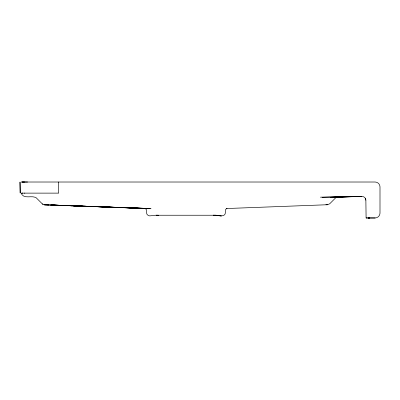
<?xml version="1.0" encoding="UTF-8"?>
<svg xmlns="http://www.w3.org/2000/svg" width="400" height="400" viewBox="0 0 400 400"><rect width="100%" height="100%" fill="white"/><g stroke="black" fill="none" stroke-linecap="round" stroke-linejoin="round"><path stroke-width="0.6" d="M320.395 197.17L361.805 196.36C363.97 196.385 365.815 198.04 365.865 200.18L366.1 217.97L375.155 217.97C377.735 217.92 379.9 215.8 379.995 213.22L380 186.82C379.95 184.235 377.77 182.07 375.19 182.015L22.185 182.015M365.41 198.47L365.865 200.185M221.455 215.925L213.545 215.22L221.455 215.925L223.74 215.45L224.9 214.38L225.44 212.735L225.7 209.265L227.015 208.535L226.49 208.535L327.545 204.73L329.705 203.785L335.735 197.76L336.815 197.295L335.17 197.3L361.745 196.39L330.51 197.3L361.805 196.365L322.085 197.31M367.745 217.985L369.42 217.97M366.11 217.98L367.065 217.96M325.9 204.745L327.545 204.73M369.285 217.975L368.155 217.975L375.175 217.97M368.155 217.975L369.405 217.97M21.715 182.02L27.59 182.025M24.635 182.025L21.355 182.02M24.44 193.125L58.695 193.13L58.505 182.025M21.92 193.125L24.835 193.125M21.56 193.12L22.81 193.125M213.545 215.22L216.245 215.24L155.69 215.24L149.66 215.89L148.185 215.445L147.025 214.375L146.49 212.73L146.25 209.3L144.925 208.535L145.84 208.535L61.84 205.4L71.775 205.755M151.06 208.565L44.515 204.84L42.355 203.93L36.13 197.715L35.065 197.25C31.115 195.73 24.995 198.515 21.985 194.735L21.515 193.21M150.26 208.555L44.48 204.78L45.25 204.87M60.685 205.36L50.715 205.005L147.63 208.545L73.02 205.8M61.935 205.405L71.905 205.765M73.155 205.81L83.125 206.165M84.375 206.21L149.82 208.555M60.585 205.345L51.255 205.005L60.595 205.355M216.58 215.285L220.935 215.84M42.355 203.93L43.045 204.42M20 182.09L20.2 193.075L20.025 182.095M158.355 215.275L156.215 215.24L158.355 215.275M48.77 204.91L44.42 204.75L48.775 204.915"/></g></svg>
